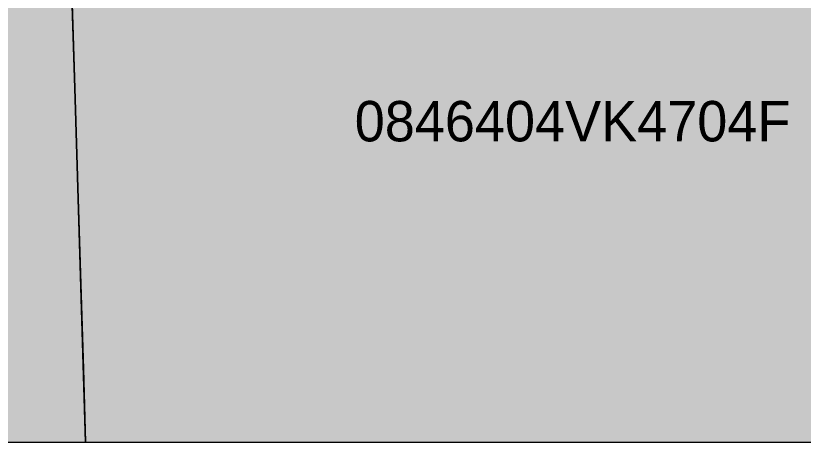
# Model space of a CAD drawing. Header units: metres. Extents: x -6 to 1255, y -2 to 532.
# Drawn here: x 1054.31 to 1073.8, y 0 to 10.57 of the extents above; entities that cross this region are included whole.
import ezdxf

# ---------------------------------------------------------------- set-up
doc = ezdxf.new("R2010")
doc.units = ezdxf.units.M
doc.header["$MEASUREMENT"] = 0
for name, color, linetype, lineweight, true_color in [('TPX_BUILDINGS', 7, 'CONTINUOUS', 0, 0x000000), ('TPX_BUILDINGS_HATCH', 7, 'CONTINUOUS', 0, 0xf0f0f0), ('TPX_BUILDINGS_SHADOWS_HATCH', 7, 'CONTINUOUS', 0, 0x000000), ('TPX_BUILDINGS_SHADOWS_OUTLINES', 7, 'CONTINUOUS', 0, 0x000000), ('TPX_CADASTRES', 7, 'CONTINUOUS', 0, 0x646464), ('TPX_CADASTRES_TEXT', 7, 'CONTINUOUS', 0, 0x000000), ('TPX_FRAME_PROJECT', 7, 'CONTINUOUS', 0, 0x000000)]:
    doc.layers.add(name, color=color, linetype=linetype, lineweight=lineweight, true_color=true_color)

msp = doc.modelspace()

# ---------------------------------------------------------------- hatches: boundary and pattern name
at = {"layer": 'TPX_BUILDINGS_HATCH'}
for points in [[(1029.017, 27.565), (1025.056, 28.742), (1025.29, 23.992), (1025.336, 23.062), (1025.507, 19.772), (1025.699, 16.082), (1025.844, 13.292), (1025.866, 12.872), (1025.896, 12.272), (1026.526, 0.401), (1026.546, 0), (1056.041, 0), (1055.776, 8.771), (1055.646, 12.871), (1055.426, 19.591), (1055.646, 20.401), (1036.626, 25.511), (1034.546, 26.07), (1030.397, 27.185), (1029.797, 27.346), (1029.366, 27.462), (1029.017, 27.565)], [(1055.646, 20.401), (1055.426, 19.591), (1055.646, 12.871), (1055.652, 12.697), (1055.776, 8.771), (1055.787, 8.402), (1055.907, 4.443), (1055.986, 1.816), (1056.041, 0), (1083.996, 0), (1083.996, 0.021), (1083.787, 3.4), (1083.571, 6.893), (1083.398, 9.688), (1083.366, 10.211), (1083.26, 11.865), (1083.176, 13.181), (1076.776, 13.841), (1072.536, 14.962), (1072.426, 14.991), (1070.276, 15.651), (1069.496, 15.591), (1068.836, 15.341), (1068.496, 14.771), (1067.806, 12.801), (1062.996, 14.521), (1063.676, 16.591), (1063.586, 17.151), (1063.206, 17.771), (1062.456, 18.271), (1060.716, 18.857), (1060.586, 18.901), (1055.646, 20.401)]]:
    msp.add_hatch(color=256, dxfattribs=at).paths.add_polyline_path(points)
at = {"layer": 'TPX_BUILDINGS_SHADOWS_HATCH'}
msp.add_hatch(color=256, dxfattribs=at).paths.add_polyline_path([(1055.907, 4.443), (1055.851, 6.297), (1055.938, 3.4), (1055.907, 4.443)])

# ---------------------------------------------------------------- linework, layer by layer
at = {"layer": 'TPX_BUILDINGS', "elevation": 0.042}
msp.add_lwpolyline([(1029.017, 27.565), (1025.056, 28.742), (1025.29, 23.992), (1025.336, 23.062), (1025.507, 19.772), (1025.699, 16.082), (1025.844, 13.292), (1025.866, 12.872), (1025.896, 12.272), (1026.526, 0.401), (1026.546, 0), (1056.041, 0), (1055.776, 8.771), (1055.646, 12.871), (1055.426, 19.591), (1055.646, 20.401), (1036.626, 25.511), (1034.546, 26.07), (1030.397, 27.185), (1029.797, 27.346), (1029.366, 27.462)], close=True, dxfattribs=at)
msp.add_lwpolyline([(1055.652, 12.697), (1055.776, 8.771), (1055.787, 8.402), (1055.907, 4.443), (1055.986, 1.816), (1056.041, 0), (1083.996, 0)], dxfattribs=at)
at = {"layer": 'TPX_BUILDINGS_SHADOWS_OUTLINES', "elevation": 0.039}
msp.add_lwpolyline([(1055.907, 4.443), (1055.851, 6.297), (1055.938, 3.4)], close=True, dxfattribs=at)
at = {"layer": 'TPX_CADASTRES', "elevation": 0.024}
for points in [[(1029.366, 27.462), (1025.056, 28.742), (1025.336, 23.062), (1025.866, 12.872), (1025.896, 12.272), (1026.526, 0.402), (1026.546, 0), (1056.041, 0), (1055.776, 8.772), (1055.646, 12.872), (1055.426, 19.592), (1055.646, 20.402)], [(1055.646, 20.402), (1055.426, 19.592), (1055.646, 12.872), (1055.776, 8.772), (1056.041, 0), (1083.996, 0), (1083.996, 0.021), (1083.366, 10.211), (1083.176, 13.181), (1076.776, 13.841), (1072.426, 14.991), (1070.276, 15.651), (1069.496, 15.591), (1068.836, 15.342), (1068.496, 14.772), (1067.806, 12.802), (1062.996, 14.522), (1063.676, 16.592), (1063.586, 17.152), (1063.206, 17.772), (1062.456, 18.272), (1060.586, 18.902)]]:
    msp.add_lwpolyline(points, close=True, dxfattribs=at)
at = {"layer": 'TPX_FRAME_PROJECT', "elevation": 0}
msp.add_lwpolyline([(0, 0), (1250.887, 0), (1250.887, 529.644), (0, 529.644)], close=True, dxfattribs=at)

# ---------------------------------------------------------------- texts
at = {"layer": 'TPX_CADASTRES_TEXT'}
msp.add_text('0846404VK4704F', height=1, dxfattribs=at).set_placement((1062.701, 7.453, 0.024))

doc.saveas('drawing.dxf')
